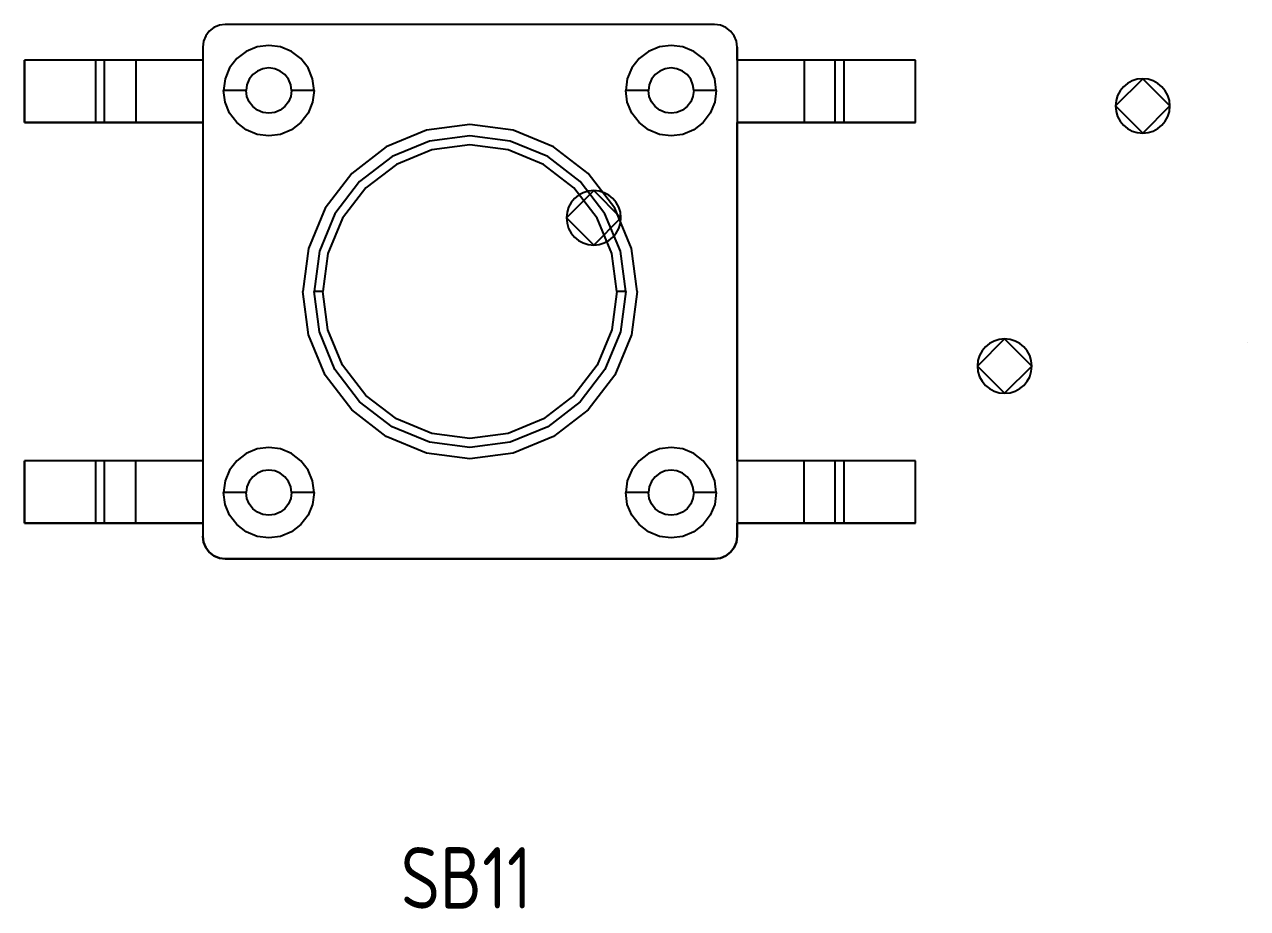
# Model space of a CAD drawing. Header units: inches. Extents: x 0 to 840, y -594 to 0.
# Drawn here: x 235.55 to 263, y -293.71 to -273.85 of the extents above; entities that cross this region are included whole.
import ezdxf

# ---------------------------------------------------------------- set-up
doc = ezdxf.new("R2010")
doc.units = ezdxf.units.IN
doc.header["$MEASUREMENT"] = 0
doc.styles.add('GOST type A0', font='', dxfattribs={"oblique": 15, "height": 5})
doc.styles.get('GOST type A0').set_extended_font_data('GOST type A')

msp = doc.modelspace()

# ---------------------------------------------------------------- linework, layer by layer
at = {"color": 18, "true_color": 0x000000}
for p, q in [((239.8, -273.922), (239.694, -274.002)), ((239.8, -273.922), (239.694, -274.002)), ((239.8, -273.922), (239.694, -274.002)), ((239.8, -273.922), (239.694, -274.002)), ((239.922, -273.872), (239.8, -273.922)), ((239.922, -273.872), (239.8, -273.922)), ((239.922, -273.872), (239.8, -273.922)), ((239.922, -273.872), (239.8, -273.922)), ((240.054, -273.854), (239.922, -273.872)), ((240.054, -273.854), (239.922, -273.872)), ((240.054, -273.854), (239.922, -273.872)), ((240.054, -273.854), (239.922, -273.872)), ((251.038, -273.854), (240.054, -273.854)), ((251.038, -273.854), (240.054, -273.854)), ((251.038, -273.854), (240.054, -273.854)), ((251.038, -273.854), (240.054, -273.854)), ((251.17, -273.872), (251.038, -273.854)), ((251.17, -273.872), (251.038, -273.854)), ((251.17, -273.872), (251.038, -273.854)), ((251.17, -273.872), (251.038, -273.854)), ((251.292, -273.922), (251.17, -273.872)), ((251.292, -273.922), (251.17, -273.872)), ((251.292, -273.922), (251.17, -273.872)), ((251.292, -273.922), (251.17, -273.872)), ((251.396, -274.002), (251.292, -273.922)), ((251.396, -274.002), (251.292, -273.922)), ((251.396, -274.002), (251.292, -273.922)), ((251.396, -274.002), (251.292, -273.922)), ((239.564, -274.23), (239.546, -274.362)), ((239.564, -274.23), (239.546, -274.362)), ((239.564, -274.23), (239.546, -274.362)), ((239.564, -274.23), (239.546, -274.362)), ((239.614, -274.108), (239.564, -274.23)), ((239.614, -274.108), (239.564, -274.23)), ((239.614, -274.108), (239.564, -274.23)), ((239.614, -274.108), (239.564, -274.23)), ((239.694, -274.002), (239.614, -274.108)), ((239.694, -274.002), (239.614, -274.108)), ((239.694, -274.002), (239.614, -274.108)), ((239.694, -274.002), (239.614, -274.108)), ((251.478, -274.108), (251.396, -274.002)), ((251.478, -274.108), (251.396, -274.002)), ((251.478, -274.108), (251.396, -274.002)), ((251.478, -274.108), (251.396, -274.002)), ((251.528, -274.23), (251.478, -274.108)), ((251.528, -274.23), (251.478, -274.108)), ((251.528, -274.23), (251.478, -274.108)), ((251.528, -274.23), (251.478, -274.108)), ((251.546, -274.362), (251.528, -274.23)), ((251.546, -274.362), (251.528, -274.23)), ((251.546, -274.362), (251.528, -274.23)), ((251.546, -274.362), (251.528, -274.23)), ((239.546, -274.362), (239.546, -274.654)), ((239.546, -274.362), (239.546, -285.346)), ((239.546, -274.362), (239.546, -274.654)), ((239.546, -274.362), (239.546, -285.346)), ((240.524, -274.46), (240.314, -274.622)), ((240.524, -274.46), (240.314, -274.622)), ((240.768, -274.358), (240.524, -274.46)), ((240.768, -274.358), (240.524, -274.46)), ((241.032, -274.324), (240.768, -274.358)), ((241.032, -274.324), (240.768, -274.358)), ((241.294, -274.358), (241.032, -274.324)), ((241.294, -274.358), (241.032, -274.324)), ((241.54, -274.46), (241.294, -274.358)), ((241.54, -274.46), (241.294, -274.358)), ((241.75, -274.622), (241.54, -274.46)), ((241.75, -274.622), (241.54, -274.46)), ((249.552, -274.46), (249.342, -274.622)), ((249.552, -274.46), (249.342, -274.622)), ((249.798, -274.358), (249.552, -274.46)), ((249.798, -274.358), (249.552, -274.46)), ((250.06, -274.324), (249.798, -274.358)), ((250.06, -274.324), (249.798, -274.358)), ((250.322, -274.358), (250.06, -274.324)), ((250.322, -274.358), (250.06, -274.324)), ((250.568, -274.46), (250.322, -274.358)), ((250.568, -274.46), (250.322, -274.358)), ((250.778, -274.622), (250.568, -274.46)), ((250.778, -274.622), (250.568, -274.46)), ((251.546, -274.654), (251.546, -274.362)), ((251.546, -274.362), (251.546, -285.346)), ((251.546, -274.654), (251.546, -274.362)), ((251.546, -274.362), (251.546, -285.346)), ((239.546, -274.654), (235.546, -274.654)), ((235.546, -274.654), (235.546, -276.054)), ((237.146, -274.654), (235.546, -274.654)), ((235.546, -276.054), (235.546, -274.654)), ((239.546, -274.654), (235.546, -274.654)), ((235.546, -274.654), (235.546, -276.054)), ((237.146, -274.654), (235.546, -274.654)), ((235.546, -276.054), (235.546, -274.654)), ((237.198, -274.654), (237.146, -274.654)), ((237.146, -276.054), (237.146, -274.654)), ((237.198, -274.654), (237.146, -274.654)), ((237.146, -276.054), (237.146, -274.654)), ((237.246, -274.654), (237.198, -274.654)), ((237.246, -274.654), (237.198, -274.654)), ((237.288, -274.654), (237.246, -274.654)), ((237.288, -274.654), (237.246, -274.654)), ((237.318, -274.654), (237.288, -274.654)), ((237.318, -274.654), (237.288, -274.654)), ((237.338, -274.654), (237.318, -274.654)), ((237.338, -274.654), (237.318, -274.654)), ((237.346, -274.654), (237.338, -274.654)), ((237.346, -274.654), (237.338, -274.654)), ((237.37, -274.654), (237.346, -274.654)), ((237.346, -276.054), (237.346, -274.654)), ((237.37, -274.654), (237.346, -274.654)), ((237.346, -276.054), (237.346, -274.654)), ((237.44, -274.654), (237.37, -274.654)), ((237.44, -274.654), (237.37, -274.654)), ((237.55, -274.654), (237.44, -274.654)), ((237.55, -274.654), (237.44, -274.654)), ((237.696, -274.654), (237.55, -274.654)), ((237.696, -274.654), (237.55, -274.654)), ((237.864, -274.654), (237.696, -274.654)), ((237.864, -274.654), (237.696, -274.654)), ((238.046, -274.654), (237.864, -274.654)), ((238.046, -274.654), (237.864, -274.654)), ((239.546, -274.654), (238.046, -274.654)), ((238.046, -274.654), (238.046, -276.054)), ((239.546, -274.654), (238.046, -274.654)), ((238.046, -274.654), (238.046, -276.054)), ((240.314, -274.622), (240.152, -274.832)), ((240.314, -274.622), (240.152, -274.832)), ((241.912, -274.832), (241.75, -274.622)), ((241.912, -274.832), (241.75, -274.622)), ((249.342, -274.622), (249.18, -274.832)), ((249.342, -274.622), (249.18, -274.832)), ((250.94, -274.832), (250.778, -274.622)), ((250.94, -274.832), (250.778, -274.622)), ((255.546, -274.654), (251.546, -274.654)), ((253.046, -274.654), (251.546, -274.654)), ((255.546, -274.654), (251.546, -274.654)), ((253.046, -274.654), (251.546, -274.654)), ((253.226, -274.654), (253.046, -274.654)), ((253.046, -274.654), (253.046, -276.054)), ((253.226, -274.654), (253.046, -274.654)), ((253.046, -274.654), (253.046, -276.054)), ((253.396, -274.654), (253.226, -274.654)), ((253.396, -274.654), (253.226, -274.654)), ((253.54, -274.654), (253.396, -274.654)), ((253.54, -274.654), (253.396, -274.654)), ((253.652, -274.654), (253.54, -274.654)), ((253.652, -274.654), (253.54, -274.654)), ((253.722, -274.654), (253.652, -274.654)), ((253.722, -274.654), (253.652, -274.654)), ((253.746, -274.654), (253.722, -274.654)), ((253.746, -274.654), (253.722, -274.654)), ((253.746, -276.054), (253.746, -274.654)), ((253.752, -274.654), (253.746, -274.654)), ((253.746, -276.054), (253.746, -274.654)), ((253.752, -274.654), (253.746, -274.654)), ((253.772, -274.654), (253.752, -274.654)), ((253.772, -274.654), (253.752, -274.654)), ((253.804, -274.654), (253.772, -274.654)), ((253.804, -274.654), (253.772, -274.654)), ((253.846, -274.654), (253.804, -274.654)), ((253.846, -274.654), (253.804, -274.654)), ((253.894, -274.654), (253.846, -274.654)), ((253.894, -274.654), (253.846, -274.654)), ((253.946, -274.654), (253.894, -274.654)), ((253.946, -274.654), (253.894, -274.654)), ((255.546, -274.654), (253.946, -274.654)), ((253.946, -276.054), (253.946, -274.654)), ((255.546, -274.654), (253.946, -274.654)), ((253.946, -276.054), (253.946, -274.654)), ((255.546, -276.054), (255.546, -274.654)), ((255.546, -276.054), (255.546, -274.654)), ((255.546, -276.054), (255.546, -274.654)), ((255.546, -276.054), (255.546, -274.654)), ((240.05, -275.076), (240.016, -275.34)), ((240.05, -275.076), (240.016, -275.34)), ((240.152, -274.832), (240.05, -275.076)), ((240.152, -274.832), (240.05, -275.076)), ((240.592, -275.086), (240.54, -275.208)), ((240.592, -275.086), (240.54, -275.208)), ((240.672, -274.98), (240.592, -275.086)), ((240.672, -274.98), (240.592, -275.086)), ((240.778, -274.9), (240.672, -274.98)), ((240.778, -274.9), (240.672, -274.98)), ((240.9, -274.85), (240.778, -274.9)), ((240.9, -274.85), (240.778, -274.9)), ((241.032, -274.832), (240.9, -274.85)), ((241.032, -274.832), (240.9, -274.85)), ((241.164, -274.85), (241.032, -274.832)), ((241.164, -274.85), (241.032, -274.832)), ((241.286, -274.9), (241.164, -274.85)), ((241.286, -274.9), (241.164, -274.85)), ((241.39, -274.98), (241.286, -274.9)), ((241.39, -274.98), (241.286, -274.9)), ((241.472, -275.086), (241.39, -274.98)), ((241.472, -275.086), (241.39, -274.98)), ((241.522, -275.208), (241.472, -275.086)), ((241.522, -275.208), (241.472, -275.086)), ((242.012, -275.076), (241.912, -274.832)), ((242.012, -275.076), (241.912, -274.832)), ((242.048, -275.34), (242.012, -275.076)), ((242.048, -275.34), (242.012, -275.076)), ((249.078, -275.076), (249.044, -275.34)), ((249.078, -275.076), (249.044, -275.34)), ((249.18, -274.832), (249.078, -275.076)), ((249.18, -274.832), (249.078, -275.076)), ((249.62, -275.086), (249.57, -275.208)), ((249.62, -275.086), (249.57, -275.208)), ((249.7, -274.98), (249.62, -275.086)), ((249.7, -274.98), (249.62, -275.086)), ((249.806, -274.9), (249.7, -274.98)), ((249.806, -274.9), (249.7, -274.98)), ((249.928, -274.85), (249.806, -274.9)), ((249.928, -274.85), (249.806, -274.9)), ((250.06, -274.832), (249.928, -274.85)), ((250.06, -274.832), (249.928, -274.85)), ((250.192, -274.85), (250.06, -274.832)), ((250.192, -274.85), (250.06, -274.832)), ((250.314, -274.9), (250.192, -274.85)), ((250.314, -274.9), (250.192, -274.85)), ((250.42, -274.98), (250.314, -274.9)), ((250.42, -274.98), (250.314, -274.9)), ((250.5, -275.086), (250.42, -274.98)), ((250.5, -275.086), (250.42, -274.98)), ((250.55, -275.208), (250.5, -275.086)), ((250.55, -275.208), (250.5, -275.086)), ((251.042, -275.076), (250.94, -274.832)), ((251.042, -275.076), (250.94, -274.832)), ((251.076, -275.34), (251.042, -275.076)), ((251.076, -275.34), (251.042, -275.076)), ((260.646, -275.073), (260.035, -275.684)), ((261.257, -275.684), (260.646, -275.073)), ((240.05, -275.602), (240.016, -275.34)), ((240.032, -275.34), (240.016, -275.34)), ((240.05, -275.602), (240.016, -275.34)), ((240.032, -275.34), (240.016, -275.34)), ((240.084, -275.34), (240.032, -275.34)), ((240.084, -275.34), (240.032, -275.34)), ((240.164, -275.34), (240.084, -275.34)), ((240.164, -275.34), (240.084, -275.34)), ((240.27, -275.34), (240.164, -275.34)), ((240.27, -275.34), (240.164, -275.34)), ((240.392, -275.34), (240.27, -275.34)), ((240.392, -275.34), (240.27, -275.34)), ((240.524, -275.34), (240.392, -275.34)), ((240.524, -275.34), (240.392, -275.34)), ((240.54, -275.208), (240.524, -275.34)), ((240.54, -275.208), (240.524, -275.34)), ((240.54, -275.472), (240.524, -275.34)), ((240.54, -275.472), (240.524, -275.34)), ((241.54, -275.34), (241.522, -275.208)), ((241.54, -275.34), (241.522, -275.208)), ((241.54, -275.34), (241.522, -275.472)), ((241.54, -275.34), (241.522, -275.472)), ((241.672, -275.34), (241.54, -275.34)), ((241.672, -275.34), (241.54, -275.34)), ((241.794, -275.34), (241.672, -275.34)), ((241.794, -275.34), (241.672, -275.34)), ((241.898, -275.34), (241.794, -275.34)), ((241.898, -275.34), (241.794, -275.34)), ((241.98, -275.34), (241.898, -275.34)), ((241.98, -275.34), (241.898, -275.34)), ((242.03, -275.34), (241.98, -275.34)), ((242.03, -275.34), (241.98, -275.34)), ((242.048, -275.34), (242.012, -275.602)), ((242.048, -275.34), (242.012, -275.602)), ((242.048, -275.34), (242.03, -275.34)), ((242.048, -275.34), (242.03, -275.34)), ((249.078, -275.602), (249.044, -275.34)), ((249.062, -275.34), (249.044, -275.34)), ((249.078, -275.602), (249.044, -275.34)), ((249.062, -275.34), (249.044, -275.34)), ((249.112, -275.34), (249.062, -275.34)), ((249.112, -275.34), (249.062, -275.34)), ((249.192, -275.34), (249.112, -275.34)), ((249.192, -275.34), (249.112, -275.34)), ((249.298, -275.34), (249.192, -275.34)), ((249.298, -275.34), (249.192, -275.34)), ((249.42, -275.34), (249.298, -275.34)), ((249.42, -275.34), (249.298, -275.34)), ((249.552, -275.34), (249.42, -275.34)), ((249.552, -275.34), (249.42, -275.34)), ((249.57, -275.208), (249.552, -275.34)), ((249.57, -275.208), (249.552, -275.34)), ((249.57, -275.472), (249.552, -275.34)), ((249.57, -275.472), (249.552, -275.34)), ((250.568, -275.34), (250.55, -275.208)), ((250.568, -275.34), (250.55, -275.208)), ((250.568, -275.34), (250.55, -275.472)), ((250.568, -275.34), (250.55, -275.472)), ((250.7, -275.34), (250.568, -275.34)), ((250.7, -275.34), (250.568, -275.34)), ((250.822, -275.34), (250.7, -275.34)), ((250.822, -275.34), (250.7, -275.34)), ((250.928, -275.34), (250.822, -275.34)), ((250.928, -275.34), (250.822, -275.34)), ((251.008, -275.34), (250.928, -275.34)), ((251.008, -275.34), (250.928, -275.34)), ((251.058, -275.34), (251.008, -275.34)), ((251.058, -275.34), (251.008, -275.34)), ((251.076, -275.34), (251.042, -275.602)), ((251.076, -275.34), (251.042, -275.602)), ((251.076, -275.34), (251.058, -275.34)), ((251.076, -275.34), (251.058, -275.34)), ((240.152, -275.848), (240.05, -275.602)), ((240.152, -275.848), (240.05, -275.602)), ((240.592, -275.594), (240.54, -275.472)), ((240.592, -275.594), (240.54, -275.472)), ((240.672, -275.7), (240.592, -275.594)), ((240.672, -275.7), (240.592, -275.594)), ((241.472, -275.594), (241.39, -275.7)), ((241.472, -275.594), (241.39, -275.7)), ((241.522, -275.472), (241.472, -275.594)), ((241.522, -275.472), (241.472, -275.594)), ((242.012, -275.602), (241.912, -275.848)), ((242.012, -275.602), (241.912, -275.848)), ((249.18, -275.848), (249.078, -275.602)), ((249.18, -275.848), (249.078, -275.602)), ((249.62, -275.594), (249.57, -275.472)), ((249.62, -275.594), (249.57, -275.472)), ((249.7, -275.7), (249.62, -275.594)), ((249.7, -275.7), (249.62, -275.594)), ((250.5, -275.594), (250.42, -275.7)), ((250.5, -275.594), (250.42, -275.7)), ((250.55, -275.472), (250.5, -275.594)), ((250.55, -275.472), (250.5, -275.594)), ((251.042, -275.602), (250.94, -275.848)), ((251.042, -275.602), (250.94, -275.848)), ((240.314, -276.058), (240.152, -275.848)), ((240.314, -276.058), (240.152, -275.848)), ((240.778, -275.78), (240.672, -275.7)), ((240.778, -275.78), (240.672, -275.7)), ((240.9, -275.83), (240.778, -275.78)), ((240.9, -275.83), (240.778, -275.78)), ((241.032, -275.848), (240.9, -275.83)), ((241.032, -275.848), (240.9, -275.83)), ((241.164, -275.83), (241.032, -275.848)), ((241.164, -275.83), (241.032, -275.848)), ((241.286, -275.78), (241.164, -275.83)), ((241.286, -275.78), (241.164, -275.83)), ((241.39, -275.7), (241.286, -275.78)), ((241.39, -275.7), (241.286, -275.78)), ((241.912, -275.848), (241.75, -276.058)), ((241.912, -275.848), (241.75, -276.058)), ((249.342, -276.058), (249.18, -275.848)), ((249.342, -276.058), (249.18, -275.848)), ((249.806, -275.78), (249.7, -275.7)), ((249.806, -275.78), (249.7, -275.7)), ((249.928, -275.83), (249.806, -275.78)), ((249.928, -275.83), (249.806, -275.78)), ((250.06, -275.848), (249.928, -275.83)), ((250.06, -275.848), (249.928, -275.83)), ((250.192, -275.83), (250.06, -275.848)), ((250.192, -275.83), (250.06, -275.848)), ((250.314, -275.78), (250.192, -275.83)), ((250.314, -275.78), (250.192, -275.83)), ((250.42, -275.7), (250.314, -275.78)), ((250.42, -275.7), (250.314, -275.78)), ((250.94, -275.848), (250.778, -276.058)), ((250.94, -275.848), (250.778, -276.058)), ((260.035, -275.684), (260.646, -276.295)), ((260.646, -276.295), (261.257, -275.684)), ((235.546, -276.054), (239.546, -276.054)), ((237.146, -276.054), (235.546, -276.054)), ((235.546, -276.054), (239.546, -276.054)), ((237.146, -276.054), (235.546, -276.054)), ((237.198, -276.054), (237.146, -276.054)), ((237.198, -276.054), (237.146, -276.054)), ((237.246, -276.054), (237.198, -276.054)), ((237.246, -276.054), (237.198, -276.054)), ((237.288, -276.054), (237.246, -276.054)), ((237.288, -276.054), (237.246, -276.054)), ((237.318, -276.054), (237.288, -276.054)), ((237.318, -276.054), (237.288, -276.054)), ((237.338, -276.054), (237.318, -276.054)), ((237.338, -276.054), (237.318, -276.054)), ((237.346, -276.054), (237.338, -276.054)), ((237.346, -276.054), (237.338, -276.054)), ((237.37, -276.054), (237.346, -276.054)), ((237.37, -276.054), (237.346, -276.054)), ((237.44, -276.054), (237.37, -276.054)), ((237.44, -276.054), (237.37, -276.054)), ((237.55, -276.054), (237.44, -276.054)), ((237.55, -276.054), (237.44, -276.054)), ((237.696, -276.054), (237.55, -276.054)), ((237.696, -276.054), (237.55, -276.054)), ((237.864, -276.054), (237.696, -276.054)), ((237.864, -276.054), (237.696, -276.054)), ((238.046, -276.054), (237.864, -276.054)), ((238.046, -276.054), (237.864, -276.054)), ((239.546, -276.054), (238.046, -276.054)), ((239.546, -276.054), (238.046, -276.054)), ((239.546, -276.054), (239.546, -283.654)), ((239.546, -276.054), (239.546, -283.654)), ((240.524, -276.22), (240.314, -276.058)), ((240.524, -276.22), (240.314, -276.058)), ((241.75, -276.058), (241.54, -276.22)), ((241.75, -276.058), (241.54, -276.22)), ((245.546, -276.1), (244.574, -276.228)), ((245.546, -276.1), (244.574, -276.228)), ((246.518, -276.228), (245.546, -276.1)), ((246.518, -276.228), (245.546, -276.1)), ((249.552, -276.22), (249.342, -276.058)), ((249.552, -276.22), (249.342, -276.058)), ((250.778, -276.058), (250.568, -276.22)), ((250.778, -276.058), (250.568, -276.22)), ((251.546, -283.654), (251.546, -276.054)), ((251.546, -276.054), (255.546, -276.054)), ((253.046, -276.054), (251.546, -276.054)), ((251.546, -283.654), (251.546, -276.054)), ((251.546, -276.054), (255.546, -276.054)), ((253.046, -276.054), (251.546, -276.054)), ((253.226, -276.054), (253.046, -276.054)), ((253.226, -276.054), (253.046, -276.054)), ((253.396, -276.054), (253.226, -276.054)), ((253.396, -276.054), (253.226, -276.054)), ((253.54, -276.054), (253.396, -276.054)), ((253.54, -276.054), (253.396, -276.054)), ((253.652, -276.054), (253.54, -276.054)), ((253.652, -276.054), (253.54, -276.054)), ((253.722, -276.054), (253.652, -276.054)), ((253.722, -276.054), (253.652, -276.054)), ((253.746, -276.054), (253.722, -276.054)), ((253.746, -276.054), (253.722, -276.054)), ((253.752, -276.054), (253.746, -276.054)), ((253.752, -276.054), (253.746, -276.054)), ((253.772, -276.054), (253.752, -276.054)), ((253.772, -276.054), (253.752, -276.054)), ((253.804, -276.054), (253.772, -276.054)), ((253.804, -276.054), (253.772, -276.054)), ((253.846, -276.054), (253.804, -276.054)), ((253.846, -276.054), (253.804, -276.054)), ((253.894, -276.054), (253.846, -276.054)), ((253.894, -276.054), (253.846, -276.054)), ((253.946, -276.054), (253.894, -276.054)), ((253.946, -276.054), (253.894, -276.054)), ((255.546, -276.054), (253.946, -276.054)), ((255.546, -276.054), (253.946, -276.054)), ((240.768, -276.322), (240.524, -276.22)), ((240.768, -276.322), (240.524, -276.22)), ((241.032, -276.356), (240.768, -276.322)), ((241.032, -276.356), (240.768, -276.322)), ((241.294, -276.322), (241.032, -276.356)), ((241.294, -276.322), (241.032, -276.356)), ((241.54, -276.22), (241.294, -276.322)), ((241.54, -276.22), (241.294, -276.322)), ((244.574, -276.228), (243.668, -276.604)), ((244.574, -276.228), (243.668, -276.604)), ((245.546, -276.354), (244.64, -276.474)), ((245.546, -276.354), (244.64, -276.474)), ((246.452, -276.474), (245.546, -276.354)), ((246.452, -276.474), (245.546, -276.354)), ((247.422, -276.604), (246.518, -276.228)), ((247.422, -276.604), (246.518, -276.228)), ((249.798, -276.322), (249.552, -276.22)), ((249.798, -276.322), (249.552, -276.22)), ((250.06, -276.356), (249.798, -276.322)), ((250.06, -276.356), (249.798, -276.322)), ((250.322, -276.322), (250.06, -276.356)), ((250.322, -276.322), (250.06, -276.356)), ((250.568, -276.22), (250.322, -276.322)), ((250.568, -276.22), (250.322, -276.322)), ((243.668, -276.604), (242.892, -277.2)), ((243.668, -276.604), (242.892, -277.2)), ((244.64, -276.474), (243.796, -276.822)), ((244.64, -276.474), (243.796, -276.822)), ((244.692, -276.666), (243.896, -276.996)), ((244.692, -276.666), (243.896, -276.996)), ((245.546, -276.554), (244.692, -276.666)), ((245.546, -276.554), (244.692, -276.666)), ((246.4, -276.666), (245.546, -276.554)), ((246.4, -276.666), (245.546, -276.554)), ((247.196, -276.996), (246.4, -276.666)), ((247.196, -276.996), (246.4, -276.666)), ((247.296, -276.822), (246.452, -276.474)), ((247.296, -276.822), (246.452, -276.474)), ((248.2, -277.2), (247.422, -276.604)), ((248.2, -277.2), (247.422, -276.604)), ((243.796, -276.822), (243.07, -277.38)), ((243.796, -276.822), (243.07, -277.38)), ((243.896, -276.996), (243.212, -277.52)), ((243.896, -276.996), (243.212, -277.52)), ((247.88, -277.52), (247.196, -276.996)), ((247.88, -277.52), (247.196, -276.996)), ((248.02, -277.38), (247.296, -276.822)), ((248.02, -277.38), (247.296, -276.822)), ((242.892, -277.2), (242.294, -277.978)), ((242.892, -277.2), (242.294, -277.978)), ((248.796, -277.978), (248.2, -277.2)), ((248.796, -277.978), (248.2, -277.2)), ((243.07, -277.38), (242.514, -278.104)), ((243.07, -277.38), (242.514, -278.104)), ((243.212, -277.52), (242.688, -278.204)), ((243.212, -277.52), (242.688, -278.204)), ((248.404, -278.204), (247.88, -277.52)), ((248.404, -278.204), (247.88, -277.52)), ((248.576, -278.104), (248.02, -277.38)), ((248.576, -278.104), (248.02, -277.38)), ((248.324, -277.585), (247.713, -278.196)), ((248.935, -278.196), (248.324, -277.585)), ((242.294, -277.978), (241.92, -278.882)), ((242.294, -277.978), (241.92, -278.882)), ((242.514, -278.104), (242.166, -278.948)), ((242.514, -278.104), (242.166, -278.948)), ((248.926, -278.948), (248.576, -278.104)), ((248.926, -278.948), (248.576, -278.104)), ((249.172, -278.882), (248.796, -277.978)), ((249.172, -278.882), (248.796, -277.978)), ((242.688, -278.204), (242.358, -279)), ((242.688, -278.204), (242.358, -279)), ((247.713, -278.196), (248.324, -278.807)), ((248.324, -278.807), (248.935, -278.196)), ((248.734, -279), (248.404, -278.204)), ((248.734, -279), (248.404, -278.204)), ((241.92, -278.882), (241.792, -279.854)), ((241.92, -278.882), (241.792, -279.854)), ((249.3, -279.854), (249.172, -278.882)), ((249.3, -279.854), (249.172, -278.882)), ((242.166, -278.948), (242.046, -279.854)), ((242.166, -278.948), (242.046, -279.854)), ((242.358, -279), (242.246, -279.854)), ((242.358, -279), (242.246, -279.854)), ((248.846, -279.854), (248.734, -279)), ((248.846, -279.854), (248.734, -279)), ((249.046, -279.854), (248.926, -278.948)), ((249.046, -279.854), (248.926, -278.948)), ((241.92, -280.826), (241.792, -279.854)), ((241.92, -280.826), (241.792, -279.854)), ((242.166, -280.76), (242.046, -279.854)), ((242.052, -279.854), (242.046, -279.854)), ((242.166, -280.76), (242.046, -279.854)), ((242.052, -279.854), (242.046, -279.854)), ((242.072, -279.854), (242.052, -279.854)), ((242.072, -279.854), (242.052, -279.854)), ((242.104, -279.854), (242.072, -279.854)), ((242.104, -279.854), (242.072, -279.854)), ((242.146, -279.854), (242.104, -279.854)), ((242.146, -279.854), (242.104, -279.854)), ((242.194, -279.854), (242.146, -279.854)), ((242.194, -279.854), (242.146, -279.854)), ((242.246, -279.854), (242.194, -279.854)), ((242.246, -279.854), (242.194, -279.854)), ((242.358, -280.708), (242.246, -279.854)), ((242.358, -280.708), (242.246, -279.854)), ((248.846, -279.854), (248.734, -280.708)), ((248.846, -279.854), (248.734, -280.708)), ((248.898, -279.854), (248.846, -279.854)), ((248.898, -279.854), (248.846, -279.854)), ((248.946, -279.854), (248.898, -279.854)), ((248.946, -279.854), (248.898, -279.854)), ((249.046, -279.854), (248.926, -280.76)), ((249.046, -279.854), (248.926, -280.76)), ((248.988, -279.854), (248.946, -279.854)), ((248.988, -279.854), (248.946, -279.854)), ((249.018, -279.854), (248.988, -279.854)), ((249.018, -279.854), (248.988, -279.854)), ((249.038, -279.854), (249.018, -279.854)), ((249.038, -279.854), (249.018, -279.854)), ((249.046, -279.854), (249.038, -279.854)), ((249.046, -279.854), (249.038, -279.854)), ((249.3, -279.854), (249.172, -280.826)), ((249.3, -279.854), (249.172, -280.826)), ((242.294, -281.732), (241.92, -280.826)), ((242.294, -281.732), (241.92, -280.826)), ((242.514, -281.604), (242.166, -280.76)), ((242.514, -281.604), (242.166, -280.76)), ((242.688, -281.504), (242.358, -280.708)), ((242.688, -281.504), (242.358, -280.708)), ((248.734, -280.708), (248.404, -281.504)), ((248.734, -280.708), (248.404, -281.504)), ((248.926, -280.76), (248.576, -281.604)), ((248.926, -280.76), (248.576, -281.604)), ((249.172, -280.826), (248.796, -281.732)), ((249.172, -280.826), (248.796, -281.732)), ((257.547, -280.915), (256.936, -281.526)), ((258.159, -281.526), (257.547, -280.915)), ((263, -281), (263, -281)), ((243.07, -282.328), (242.514, -281.604)), ((243.07, -282.328), (242.514, -281.604)), ((243.212, -282.188), (242.688, -281.504)), ((243.212, -282.188), (242.688, -281.504)), ((248.404, -281.504), (247.88, -282.188)), ((248.404, -281.504), (247.88, -282.188)), ((248.576, -281.604), (248.02, -282.328)), ((248.576, -281.604), (248.02, -282.328)), ((256.936, -281.526), (257.547, -282.137)), ((257.547, -282.137), (258.159, -281.526)), ((242.892, -282.508), (242.294, -281.732)), ((242.892, -282.508), (242.294, -281.732)), ((248.796, -281.732), (248.2, -282.508)), ((248.796, -281.732), (248.2, -282.508)), ((243.896, -282.712), (243.212, -282.188)), ((243.896, -282.712), (243.212, -282.188)), ((247.88, -282.188), (247.196, -282.712)), ((247.88, -282.188), (247.196, -282.712)), ((243.796, -282.886), (243.07, -282.328)), ((243.796, -282.886), (243.07, -282.328)), ((248.02, -282.328), (247.296, -282.886)), ((248.02, -282.328), (247.296, -282.886)), ((243.668, -283.106), (242.892, -282.508)), ((243.668, -283.106), (242.892, -282.508)), ((244.692, -283.042), (243.896, -282.712)), ((244.692, -283.042), (243.896, -282.712)), ((247.196, -282.712), (246.4, -283.042)), ((247.196, -282.712), (246.4, -283.042)), ((248.2, -282.508), (247.422, -283.106)), ((248.2, -282.508), (247.422, -283.106)), ((244.64, -283.234), (243.796, -282.886)), ((244.64, -283.234), (243.796, -282.886)), ((245.546, -283.154), (244.692, -283.042)), ((245.546, -283.154), (244.692, -283.042)), ((246.4, -283.042), (245.546, -283.154)), ((246.4, -283.042), (245.546, -283.154)), ((247.296, -282.886), (246.452, -283.234)), ((247.296, -282.886), (246.452, -283.234)), ((244.574, -283.48), (243.668, -283.106)), ((244.574, -283.48), (243.668, -283.106)), ((245.546, -283.354), (244.64, -283.234)), ((245.546, -283.354), (244.64, -283.234)), ((246.452, -283.234), (245.546, -283.354)), ((246.452, -283.234), (245.546, -283.354)), ((247.422, -283.106), (246.518, -283.48)), ((247.422, -283.106), (246.518, -283.48)), ((240.524, -283.488), (240.314, -283.65)), ((240.524, -283.488), (240.314, -283.65)), ((240.768, -283.386), (240.524, -283.488)), ((240.768, -283.386), (240.524, -283.488)), ((241.032, -283.352), (240.768, -283.386)), ((241.032, -283.352), (240.768, -283.386)), ((241.294, -283.386), (241.032, -283.352)), ((241.294, -283.386), (241.032, -283.352)), ((241.54, -283.488), (241.294, -283.386)), ((241.54, -283.488), (241.294, -283.386)), ((241.75, -283.65), (241.54, -283.488)), ((241.75, -283.65), (241.54, -283.488)), ((245.546, -283.608), (244.574, -283.48)), ((245.546, -283.608), (244.574, -283.48)), ((246.518, -283.48), (245.546, -283.608)), ((246.518, -283.48), (245.546, -283.608)), ((249.552, -283.488), (249.342, -283.65)), ((249.552, -283.488), (249.342, -283.65)), ((249.798, -283.386), (249.552, -283.488)), ((249.798, -283.386), (249.552, -283.488)), ((250.06, -283.352), (249.798, -283.386)), ((250.06, -283.352), (249.798, -283.386)), ((250.322, -283.386), (250.06, -283.352)), ((250.322, -283.386), (250.06, -283.352)), ((250.568, -283.488), (250.322, -283.386)), ((250.568, -283.488), (250.322, -283.386)), ((250.778, -283.65), (250.568, -283.488)), ((250.778, -283.65), (250.568, -283.488)), ((239.546, -283.654), (235.546, -283.654)), ((235.546, -283.654), (235.546, -285.054)), ((237.146, -283.654), (235.546, -283.654)), ((235.546, -285.054), (235.546, -283.654)), ((239.546, -283.654), (235.546, -283.654)), ((235.546, -283.654), (235.546, -285.054)), ((237.146, -283.654), (235.546, -283.654)), ((235.546, -285.054), (235.546, -283.654)), ((237.198, -283.654), (237.146, -283.654)), ((237.146, -285.054), (237.146, -283.654)), ((237.198, -283.654), (237.146, -283.654)), ((237.146, -285.054), (237.146, -283.654)), ((237.246, -283.654), (237.198, -283.654)), ((237.246, -283.654), (237.198, -283.654)), ((237.288, -283.654), (237.246, -283.654)), ((237.288, -283.654), (237.246, -283.654)), ((237.318, -283.654), (237.288, -283.654)), ((237.318, -283.654), (237.288, -283.654)), ((237.338, -283.654), (237.318, -283.654)), ((237.338, -283.654), (237.318, -283.654)), ((237.346, -283.654), (237.338, -283.654)), ((237.346, -283.654), (237.338, -283.654)), ((237.37, -283.654), (237.346, -283.654)), ((237.346, -285.054), (237.346, -283.654)), ((237.37, -283.654), (237.346, -283.654)), ((237.346, -285.054), (237.346, -283.654)), ((237.44, -283.654), (237.37, -283.654)), ((237.44, -283.654), (237.37, -283.654)), ((237.55, -283.654), (237.44, -283.654)), ((237.55, -283.654), (237.44, -283.654)), ((237.696, -283.654), (237.55, -283.654)), ((237.696, -283.654), (237.55, -283.654)), ((237.864, -283.654), (237.696, -283.654)), ((237.864, -283.654), (237.696, -283.654)), ((238.046, -283.654), (237.864, -283.654)), ((238.046, -283.654), (237.864, -283.654)), ((239.546, -283.654), (238.046, -283.654)), ((238.046, -285.054), (238.046, -283.654)), ((239.546, -283.654), (238.046, -283.654)), ((238.046, -285.054), (238.046, -283.654)), ((240.152, -283.86), (240.05, -284.106)), ((240.152, -283.86), (240.05, -284.106)), ((240.314, -283.65), (240.152, -283.86)), ((240.314, -283.65), (240.152, -283.86)), ((241.032, -283.86), (240.9, -283.878)), ((241.032, -283.86), (240.9, -283.878)), ((241.164, -283.878), (241.032, -283.86)), ((241.164, -283.878), (241.032, -283.86)), ((241.912, -283.86), (241.75, -283.65)), ((241.912, -283.86), (241.75, -283.65)), ((242.012, -284.106), (241.912, -283.86)), ((242.012, -284.106), (241.912, -283.86)), ((249.18, -283.86), (249.078, -284.106)), ((249.18, -283.86), (249.078, -284.106)), ((249.342, -283.65), (249.18, -283.86)), ((249.342, -283.65), (249.18, -283.86)), ((250.06, -283.86), (249.928, -283.878)), ((250.06, -283.86), (249.928, -283.878)), ((250.192, -283.878), (250.06, -283.86)), ((250.192, -283.878), (250.06, -283.86)), ((250.94, -283.86), (250.778, -283.65)), ((250.94, -283.86), (250.778, -283.65)), ((251.042, -284.106), (250.94, -283.86)), ((251.042, -284.106), (250.94, -283.86)), ((255.546, -283.654), (251.546, -283.654)), ((253.046, -283.654), (251.546, -283.654)), ((255.546, -283.654), (251.546, -283.654)), ((253.046, -283.654), (251.546, -283.654)), ((253.226, -283.654), (253.046, -283.654)), ((253.046, -285.054), (253.046, -283.654)), ((253.226, -283.654), (253.046, -283.654)), ((253.046, -285.054), (253.046, -283.654)), ((253.396, -283.654), (253.226, -283.654)), ((253.396, -283.654), (253.226, -283.654)), ((253.54, -283.654), (253.396, -283.654)), ((253.54, -283.654), (253.396, -283.654)), ((253.652, -283.654), (253.54, -283.654)), ((253.652, -283.654), (253.54, -283.654)), ((253.722, -283.654), (253.652, -283.654)), ((253.722, -283.654), (253.652, -283.654)), ((253.746, -283.654), (253.722, -283.654)), ((253.746, -283.654), (253.722, -283.654)), ((253.746, -285.054), (253.746, -283.654)), ((253.752, -283.654), (253.746, -283.654)), ((253.746, -285.054), (253.746, -283.654)), ((253.752, -283.654), (253.746, -283.654)), ((253.772, -283.654), (253.752, -283.654)), ((253.772, -283.654), (253.752, -283.654)), ((253.804, -283.654), (253.772, -283.654)), ((253.804, -283.654), (253.772, -283.654)), ((253.846, -283.654), (253.804, -283.654)), ((253.846, -283.654), (253.804, -283.654)), ((253.894, -283.654), (253.846, -283.654)), ((253.894, -283.654), (253.846, -283.654)), ((253.946, -283.654), (253.894, -283.654)), ((253.946, -283.654), (253.894, -283.654)), ((255.546, -283.654), (253.946, -283.654)), ((253.946, -285.054), (253.946, -283.654)), ((255.546, -283.654), (253.946, -283.654)), ((253.946, -285.054), (253.946, -283.654)), ((255.546, -285.054), (255.546, -283.654)), ((255.546, -285.054), (255.546, -283.654)), ((255.546, -285.054), (255.546, -283.654)), ((255.546, -285.054), (255.546, -283.654)), ((240.05, -284.106), (240.016, -284.368)), ((240.05, -284.106), (240.016, -284.368)), ((240.592, -284.114), (240.54, -284.236)), ((240.592, -284.114), (240.54, -284.236)), ((240.672, -284.01), (240.592, -284.114)), ((240.672, -284.01), (240.592, -284.114)), ((240.778, -283.928), (240.672, -284.01)), ((240.778, -283.928), (240.672, -284.01)), ((240.9, -283.878), (240.778, -283.928)), ((240.9, -283.878), (240.778, -283.928)), ((241.286, -283.928), (241.164, -283.878)), ((241.286, -283.928), (241.164, -283.878)), ((241.39, -284.01), (241.286, -283.928)), ((241.39, -284.01), (241.286, -283.928)), ((241.472, -284.114), (241.39, -284.01)), ((241.472, -284.114), (241.39, -284.01)), ((241.522, -284.236), (241.472, -284.114)), ((241.522, -284.236), (241.472, -284.114)), ((242.048, -284.368), (242.012, -284.106)), ((242.048, -284.368), (242.012, -284.106)), ((249.078, -284.106), (249.044, -284.368)), ((249.078, -284.106), (249.044, -284.368)), ((249.62, -284.114), (249.57, -284.236)), ((249.62, -284.114), (249.57, -284.236)), ((249.7, -284.01), (249.62, -284.114)), ((249.7, -284.01), (249.62, -284.114)), ((249.806, -283.928), (249.7, -284.01)), ((249.806, -283.928), (249.7, -284.01)), ((249.928, -283.878), (249.806, -283.928)), ((249.928, -283.878), (249.806, -283.928)), ((250.314, -283.928), (250.192, -283.878)), ((250.314, -283.928), (250.192, -283.878)), ((250.42, -284.01), (250.314, -283.928)), ((250.42, -284.01), (250.314, -283.928)), ((250.5, -284.114), (250.42, -284.01)), ((250.5, -284.114), (250.42, -284.01)), ((250.55, -284.236), (250.5, -284.114)), ((250.55, -284.236), (250.5, -284.114)), ((251.076, -284.368), (251.042, -284.106)), ((251.076, -284.368), (251.042, -284.106)), ((240.05, -284.632), (240.016, -284.368)), ((240.032, -284.368), (240.016, -284.368)), ((240.05, -284.632), (240.016, -284.368)), ((240.032, -284.368), (240.016, -284.368)), ((240.084, -284.368), (240.032, -284.368)), ((240.084, -284.368), (240.032, -284.368)), ((240.164, -284.368), (240.084, -284.368)), ((240.164, -284.368), (240.084, -284.368)), ((240.27, -284.368), (240.164, -284.368)), ((240.27, -284.368), (240.164, -284.368)), ((240.392, -284.368), (240.27, -284.368)), ((240.392, -284.368), (240.27, -284.368)), ((240.524, -284.368), (240.392, -284.368)), ((240.524, -284.368), (240.392, -284.368)), ((240.54, -284.236), (240.524, -284.368)), ((240.54, -284.236), (240.524, -284.368)), ((240.54, -284.5), (240.524, -284.368)), ((240.54, -284.5), (240.524, -284.368)), ((241.54, -284.368), (241.522, -284.236)), ((241.54, -284.368), (241.522, -284.236)), ((241.54, -284.368), (241.522, -284.5)), ((241.54, -284.368), (241.522, -284.5)), ((241.672, -284.368), (241.54, -284.368)), ((241.672, -284.368), (241.54, -284.368)), ((241.794, -284.368), (241.672, -284.368)), ((241.794, -284.368), (241.672, -284.368)), ((241.898, -284.368), (241.794, -284.368)), ((241.898, -284.368), (241.794, -284.368)), ((241.98, -284.368), (241.898, -284.368)), ((241.98, -284.368), (241.898, -284.368)), ((242.03, -284.368), (241.98, -284.368)), ((242.03, -284.368), (241.98, -284.368)), ((242.048, -284.368), (242.012, -284.632)), ((242.048, -284.368), (242.012, -284.632)), ((242.048, -284.368), (242.03, -284.368)), ((242.048, -284.368), (242.03, -284.368)), ((249.078, -284.632), (249.044, -284.368)), ((249.062, -284.368), (249.044, -284.368)), ((249.078, -284.632), (249.044, -284.368)), ((249.062, -284.368), (249.044, -284.368)), ((249.112, -284.368), (249.062, -284.368)), ((249.112, -284.368), (249.062, -284.368)), ((249.192, -284.368), (249.112, -284.368)), ((249.192, -284.368), (249.112, -284.368)), ((249.298, -284.368), (249.192, -284.368)), ((249.298, -284.368), (249.192, -284.368)), ((249.42, -284.368), (249.298, -284.368)), ((249.42, -284.368), (249.298, -284.368)), ((249.552, -284.368), (249.42, -284.368)), ((249.552, -284.368), (249.42, -284.368)), ((249.57, -284.236), (249.552, -284.368)), ((249.57, -284.236), (249.552, -284.368)), ((249.57, -284.5), (249.552, -284.368)), ((249.57, -284.5), (249.552, -284.368)), ((250.568, -284.368), (250.55, -284.236)), ((250.568, -284.368), (250.55, -284.236)), ((250.568, -284.368), (250.55, -284.5)), ((250.568, -284.368), (250.55, -284.5)), ((250.7, -284.368), (250.568, -284.368)), ((250.7, -284.368), (250.568, -284.368)), ((250.822, -284.368), (250.7, -284.368)), ((250.822, -284.368), (250.7, -284.368)), ((250.928, -284.368), (250.822, -284.368)), ((250.928, -284.368), (250.822, -284.368)), ((251.008, -284.368), (250.928, -284.368)), ((251.008, -284.368), (250.928, -284.368)), ((251.058, -284.368), (251.008, -284.368)), ((251.058, -284.368), (251.008, -284.368)), ((251.076, -284.368), (251.042, -284.632)), ((251.076, -284.368), (251.042, -284.632)), ((251.076, -284.368), (251.058, -284.368)), ((251.076, -284.368), (251.058, -284.368)), ((240.152, -284.876), (240.05, -284.632)), ((240.152, -284.876), (240.05, -284.632)), ((240.592, -284.622), (240.54, -284.5)), ((240.592, -284.622), (240.54, -284.5)), ((240.672, -284.728), (240.592, -284.622)), ((240.672, -284.728), (240.592, -284.622)), ((241.472, -284.622), (241.39, -284.728)), ((241.472, -284.622), (241.39, -284.728)), ((241.522, -284.5), (241.472, -284.622)), ((241.522, -284.5), (241.472, -284.622)), ((242.012, -284.632), (241.912, -284.876)), ((242.012, -284.632), (241.912, -284.876)), ((249.18, -284.876), (249.078, -284.632)), ((249.18, -284.876), (249.078, -284.632)), ((249.62, -284.622), (249.57, -284.5)), ((249.62, -284.622), (249.57, -284.5)), ((249.7, -284.728), (249.62, -284.622)), ((249.7, -284.728), (249.62, -284.622)), ((250.5, -284.622), (250.42, -284.728)), ((250.5, -284.622), (250.42, -284.728)), ((250.55, -284.5), (250.5, -284.622)), ((250.55, -284.5), (250.5, -284.622)), ((251.042, -284.632), (250.94, -284.876)), ((251.042, -284.632), (250.94, -284.876)), ((240.314, -285.086), (240.152, -284.876)), ((240.314, -285.086), (240.152, -284.876)), ((240.778, -284.808), (240.672, -284.728)), ((240.778, -284.808), (240.672, -284.728)), ((240.9, -284.858), (240.778, -284.808)), ((240.9, -284.858), (240.778, -284.808)), ((241.032, -284.876), (240.9, -284.858)), ((241.032, -284.876), (240.9, -284.858)), ((241.164, -284.858), (241.032, -284.876)), ((241.164, -284.858), (241.032, -284.876)), ((241.286, -284.808), (241.164, -284.858)), ((241.286, -284.808), (241.164, -284.858)), ((241.39, -284.728), (241.286, -284.808)), ((241.39, -284.728), (241.286, -284.808)), ((241.912, -284.876), (241.75, -285.086)), ((241.912, -284.876), (241.75, -285.086)), ((249.342, -285.086), (249.18, -284.876)), ((249.342, -285.086), (249.18, -284.876)), ((249.806, -284.808), (249.7, -284.728)), ((249.806, -284.808), (249.7, -284.728)), ((249.928, -284.858), (249.806, -284.808)), ((249.928, -284.858), (249.806, -284.808)), ((250.06, -284.876), (249.928, -284.858)), ((250.06, -284.876), (249.928, -284.858)), ((250.192, -284.858), (250.06, -284.876)), ((250.192, -284.858), (250.06, -284.876)), ((250.314, -284.808), (250.192, -284.858)), ((250.314, -284.808), (250.192, -284.858)), ((250.42, -284.728), (250.314, -284.808)), ((250.42, -284.728), (250.314, -284.808)), ((250.94, -284.876), (250.778, -285.086)), ((250.94, -284.876), (250.778, -285.086)), ((235.546, -285.054), (239.546, -285.054)), ((237.146, -285.054), (235.546, -285.054)), ((235.546, -285.054), (239.546, -285.054)), ((237.146, -285.054), (235.546, -285.054)), ((237.198, -285.054), (237.146, -285.054)), ((237.198, -285.054), (237.146, -285.054)), ((237.246, -285.054), (237.198, -285.054)), ((237.246, -285.054), (237.198, -285.054)), ((237.288, -285.054), (237.246, -285.054)), ((237.288, -285.054), (237.246, -285.054)), ((237.318, -285.054), (237.288, -285.054)), ((237.318, -285.054), (237.288, -285.054)), ((237.338, -285.054), (237.318, -285.054)), ((237.338, -285.054), (237.318, -285.054)), ((237.346, -285.054), (237.338, -285.054)), ((237.346, -285.054), (237.338, -285.054)), ((237.37, -285.054), (237.346, -285.054)), ((237.37, -285.054), (237.346, -285.054)), ((237.44, -285.054), (237.37, -285.054)), ((237.44, -285.054), (237.37, -285.054)), ((237.55, -285.054), (237.44, -285.054)), ((237.55, -285.054), (237.44, -285.054)), ((237.696, -285.054), (237.55, -285.054)), ((237.696, -285.054), (237.55, -285.054)), ((237.864, -285.054), (237.696, -285.054)), ((237.864, -285.054), (237.696, -285.054)), ((238.046, -285.054), (237.864, -285.054)), ((238.046, -285.054), (237.864, -285.054)), ((239.546, -285.054), (238.046, -285.054)), ((239.546, -285.054), (238.046, -285.054)), ((239.546, -285.054), (239.546, -285.346)), ((239.546, -285.054), (239.546, -285.346)), ((240.524, -285.248), (240.314, -285.086)), ((240.524, -285.248), (240.314, -285.086)), ((240.768, -285.35), (240.524, -285.248)), ((240.768, -285.35), (240.524, -285.248)), ((241.54, -285.248), (241.294, -285.35)), ((241.54, -285.248), (241.294, -285.35)), ((241.75, -285.086), (241.54, -285.248)), ((241.75, -285.086), (241.54, -285.248)), ((249.552, -285.248), (249.342, -285.086)), ((249.552, -285.248), (249.342, -285.086)), ((249.798, -285.35), (249.552, -285.248)), ((249.798, -285.35), (249.552, -285.248)), ((250.568, -285.248), (250.322, -285.35)), ((250.568, -285.248), (250.322, -285.35)), ((250.778, -285.086), (250.568, -285.248)), ((250.778, -285.086), (250.568, -285.248)), ((251.546, -285.346), (251.546, -285.054)), ((251.546, -285.054), (255.546, -285.054)), ((253.046, -285.054), (251.546, -285.054)), ((251.546, -285.346), (251.546, -285.054)), ((251.546, -285.054), (255.546, -285.054)), ((253.046, -285.054), (251.546, -285.054)), ((253.226, -285.054), (253.046, -285.054)), ((253.226, -285.054), (253.046, -285.054)), ((253.396, -285.054), (253.226, -285.054)), ((253.396, -285.054), (253.226, -285.054)), ((253.54, -285.054), (253.396, -285.054)), ((253.54, -285.054), (253.396, -285.054)), ((253.652, -285.054), (253.54, -285.054)), ((253.652, -285.054), (253.54, -285.054)), ((253.722, -285.054), (253.652, -285.054)), ((253.722, -285.054), (253.652, -285.054)), ((253.746, -285.054), (253.722, -285.054)), ((253.746, -285.054), (253.722, -285.054)), ((253.752, -285.054), (253.746, -285.054)), ((253.752, -285.054), (253.746, -285.054)), ((253.772, -285.054), (253.752, -285.054)), ((253.772, -285.054), (253.752, -285.054)), ((253.804, -285.054), (253.772, -285.054)), ((253.804, -285.054), (253.772, -285.054)), ((253.846, -285.054), (253.804, -285.054)), ((253.846, -285.054), (253.804, -285.054)), ((253.894, -285.054), (253.846, -285.054)), ((253.894, -285.054), (253.846, -285.054)), ((253.946, -285.054), (253.894, -285.054)), ((253.946, -285.054), (253.894, -285.054)), ((255.546, -285.054), (253.946, -285.054)), ((255.546, -285.054), (253.946, -285.054)), ((239.546, -285.346), (239.564, -285.478)), ((239.564, -285.478), (239.546, -285.346)), ((239.546, -285.346), (239.564, -285.478)), ((239.564, -285.478), (239.546, -285.346)), ((239.564, -285.478), (239.614, -285.6)), ((239.614, -285.6), (239.564, -285.478)), ((239.564, -285.478), (239.614, -285.6)), ((239.614, -285.6), (239.564, -285.478)), ((241.032, -285.384), (240.768, -285.35)), ((241.032, -285.384), (240.768, -285.35)), ((241.294, -285.35), (241.032, -285.384)), ((241.294, -285.35), (241.032, -285.384)), ((250.06, -285.384), (249.798, -285.35)), ((250.06, -285.384), (249.798, -285.35)), ((250.322, -285.35), (250.06, -285.384)), ((250.322, -285.35), (250.06, -285.384)), ((251.478, -285.6), (251.528, -285.478)), ((251.528, -285.478), (251.478, -285.6)), ((251.478, -285.6), (251.528, -285.478)), ((251.528, -285.478), (251.478, -285.6)), ((251.528, -285.478), (251.546, -285.346)), ((251.546, -285.346), (251.528, -285.478)), ((251.528, -285.478), (251.546, -285.346)), ((251.546, -285.346), (251.528, -285.478)), ((239.614, -285.6), (239.694, -285.706)), ((239.694, -285.706), (239.614, -285.6)), ((239.614, -285.6), (239.694, -285.706)), ((239.694, -285.706), (239.614, -285.6)), ((239.694, -285.706), (239.8, -285.786)), ((239.8, -285.786), (239.694, -285.706)), ((239.694, -285.706), (239.8, -285.786)), ((239.8, -285.786), (239.694, -285.706)), ((239.8, -285.786), (239.922, -285.836)), ((239.922, -285.836), (239.8, -285.786)), ((239.8, -285.786), (239.922, -285.836)), ((239.922, -285.836), (239.8, -285.786)), ((251.17, -285.836), (251.292, -285.786)), ((251.292, -285.786), (251.17, -285.836)), ((251.17, -285.836), (251.292, -285.786)), ((251.292, -285.786), (251.17, -285.836)), ((251.292, -285.786), (251.396, -285.706)), ((251.396, -285.706), (251.292, -285.786)), ((251.292, -285.786), (251.396, -285.706)), ((251.396, -285.706), (251.292, -285.786)), ((251.396, -285.706), (251.478, -285.6)), ((251.478, -285.6), (251.396, -285.706)), ((251.396, -285.706), (251.478, -285.6)), ((251.478, -285.6), (251.396, -285.706)), ((239.922, -285.836), (240.054, -285.854)), ((240.054, -285.854), (239.922, -285.836)), ((239.922, -285.836), (240.054, -285.854)), ((240.054, -285.854), (239.922, -285.836)), ((240.054, -285.854), (251.038, -285.854)), ((251.038, -285.854), (240.054, -285.854)), ((240.054, -285.854), (251.038, -285.854)), ((251.038, -285.854), (240.054, -285.854)), ((251.038, -285.854), (251.17, -285.836)), ((251.17, -285.836), (251.038, -285.854)), ((251.038, -285.854), (251.17, -285.836)), ((251.17, -285.836), (251.038, -285.854))]:
    msp.add_line(p, q, dxfattribs=at)
for centre, start, end in [((260.646, -275.684), 90, 180), ((260.646, -275.684), 0, 90), ((260.646, -275.684), 180, 270), ((260.646, -275.684), 270, 0), ((248.324, -278.196), 90, 180), ((248.324, -278.196), 0, 90), ((248.324, -278.196), 180, 270), ((248.324, -278.196), 270, 0), ((257.547, -281.526), 90, 180), ((257.547, -281.526), 0, 90), ((257.547, -281.526), 180, 270), ((257.547, -281.526), 270, 0)]:
    msp.add_arc(centre, 0.611, start, end, dxfattribs=at)

# ---------------------------------------------------------------- texts
at = {"color": 18, "true_color": 0x000000, "style": 'GOST type A0'}
msp.add_text('SB11', height=1.3796, dxfattribs=at).set_placement((243.995, -293.707))

doc.saveas('drawing.dxf')
